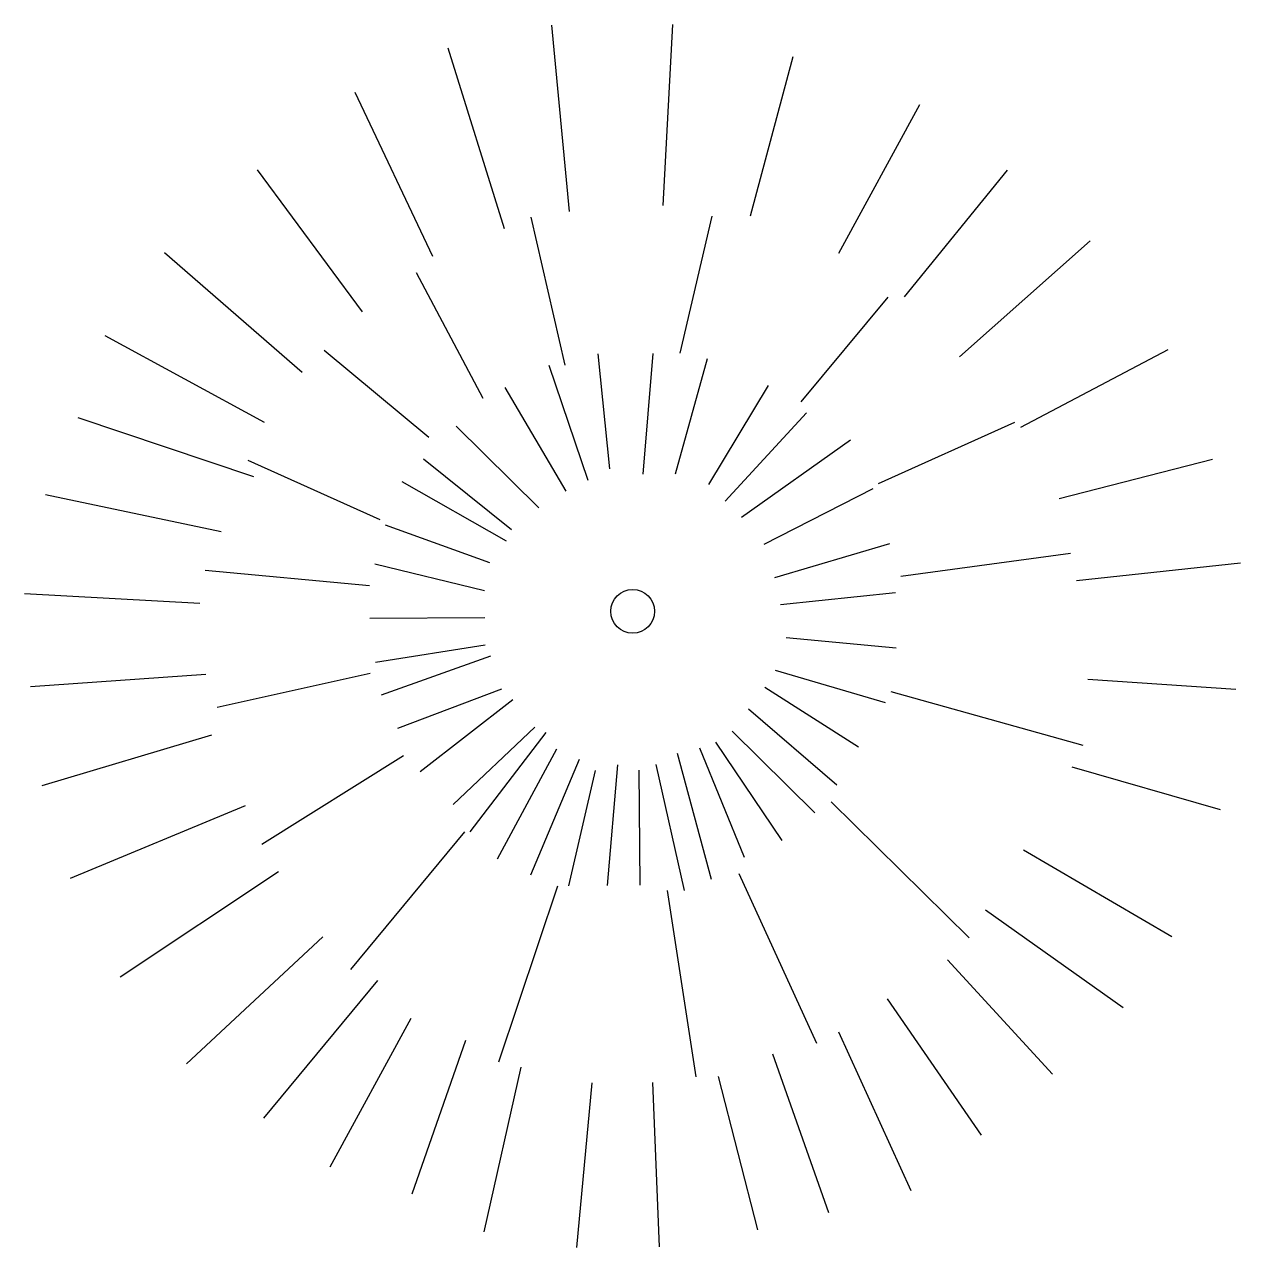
# Model space of a CAD drawing. Extents: x 5.9 to 28.2, y 58.4 to 80.7.
import ezdxf

# ---------------------------------------------------------------- set-up
doc = ezdxf.new("R2010")
doc.units = 0
doc.layers.add('51', color=3, linetype='CONTINUOUS')

msp = doc.modelspace()

# ---------------------------------------------------------------- linework, layer by layer
at = {"layer": '51', "color": 0}
for p, q in [((15.877, 77.31), (15.553, 80.717)), ((17.758, 80.732), (17.581, 77.422)), ((13.65, 80.302), (14.677, 77.001)), ((19.187, 77.233), (19.968, 80.146)), ((13.377, 76.49), (11.952, 79.488)), ((22.28, 79.26), (20.796, 76.543)), ((10.157, 78.071), (12.081, 75.478)), ((22.005, 75.749), (23.893, 78.069)), ((15.797, 74.502), (15.176, 77.205)), ((17.901, 74.717), (18.485, 77.228)), ((25.406, 76.776), (23.015, 74.654)), ((10.986, 74.368), (8.463, 76.556)), ((14.298, 73.89), (13.078, 76.187)), ((20.113, 73.831), (21.704, 75.747)), ((7.371, 75.044), (10.29, 73.46)), ((11.384, 74.772), (13.3, 73.181)), ((26.824, 74.781), (24.127, 73.358)), ((15.496, 74.5), (16.213, 72.399)), ((16.613, 72.603), (16.397, 74.707)), ((17.4, 74.714), (17.215, 72.507)), ((17.817, 72.511), (18.403, 74.621)), ((15.814, 72.196), (14.697, 74.093)), ((19.51, 74.127), (18.419, 72.315)), ((18.722, 72.016), (20.215, 73.631)), ((10.097, 72.456), (6.881, 73.536)), ((13.8, 73.385), (15.314, 71.892)), ((21.527, 72.337), (24.026, 73.458)), ((19.025, 71.718), (21.02, 73.135)), ((12.408, 71.671), (9.994, 72.756)), ((14.816, 71.487), (13.203, 72.779)), ((24.838, 72.06), (27.64, 72.781)), ((12.804, 72.375), (14.717, 71.286)), ((9.502, 71.449), (6.289, 72.129)), ((21.428, 72.236), (19.43, 71.219)), ((14.419, 70.883), (12.509, 71.571)), ((19.635, 70.619), (21.736, 71.236)), ((25.046, 71.058), (21.941, 70.635)), ((12.216, 70.466), (9.206, 70.746)), ((12.314, 70.868), (14.322, 70.381)), ((28.155, 70.88), (25.15, 70.558)), ((9.111, 70.143), (5.901, 70.321)), ((21.842, 70.334), (19.738, 70.118)), ((14.326, 69.88), (12.221, 69.865)), ((14.33, 69.378), (12.327, 69.063)), ((19.843, 69.518), (21.85, 69.331)), ((14.431, 69.178), (12.431, 68.462)), ((21.656, 68.327), (19.647, 68.915)), ((9.22, 68.841), (6.013, 68.617)), ((12.228, 68.862), (9.425, 68.241)), ((25.363, 68.755), (28.071, 68.573)), ((12.736, 67.863), (14.636, 68.578)), ((19.448, 68.612), (21.161, 67.522)), ((21.755, 68.529), (25.271, 67.551)), ((14.838, 68.379), (13.143, 67.064)), ((20.765, 66.817), (19.15, 68.209)), ((13.749, 66.467), (15.243, 67.881)), ((18.853, 67.806), (20.367, 66.313)), ((6.227, 66.814), (9.328, 67.739)), ((15.444, 67.782), (14.053, 65.967)), ((19.769, 65.807), (18.553, 67.603)), ((10.245, 65.74), (12.84, 67.362)), ((14.558, 65.47), (15.646, 67.483)), ((18.471, 65.096), (17.853, 67.398)), ((18.253, 67.501), (19.069, 65.502)), ((16.049, 67.285), (15.162, 65.173)), ((16.751, 67.19), (16.567, 64.983)), ((17.453, 67.195), (17.971, 64.892)), ((27.786, 66.366), (25.073, 67.148)), ((15.865, 64.978), (16.351, 67.087)), ((17.168, 64.987), (17.153, 67.092)), ((23.191, 64.027), (20.666, 66.516)), ((9.939, 66.439), (6.74, 65.113)), ((13.953, 65.967), (11.865, 63.445)), ((24.182, 65.638), (26.9, 64.053)), ((7.655, 63.315), (10.549, 65.241)), ((18.971, 65.2), (20.397, 62.102)), ((14.584, 61.76), (15.664, 64.976)), ((18.196, 61.485), (17.67, 64.89)), ((26.007, 62.744), (23.488, 64.53)), ((11.36, 64.043), (8.869, 61.72)), ((22.792, 63.623), (24.712, 61.531)), ((10.28, 60.727), (12.368, 63.248)), ((23.417, 60.419), (21.695, 62.913)), ((12.974, 62.551), (11.49, 59.833)), ((20.797, 62.306), (22.121, 59.407)), ((12.997, 59.343), (13.98, 62.157)), ((20.619, 58.996), (19.596, 61.896)), ((14.986, 61.663), (14.305, 58.65)), ((16.012, 58.361), (16.291, 61.371)), ((17.394, 61.379), (17.516, 58.372)), ((18.597, 61.488), (19.318, 58.686))]:
    msp.add_line(p, q, dxfattribs=at)
msp.add_circle((17.032, 69.999), 0.401, dxfattribs=at)

doc.saveas('drawing.dxf')
